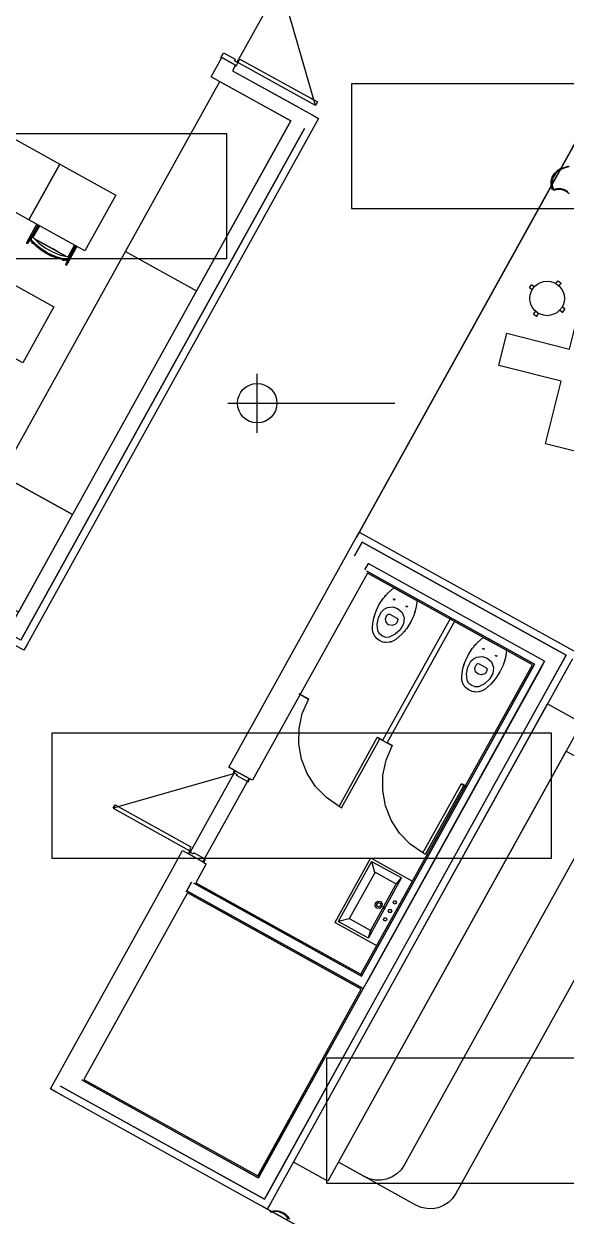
# Model space of a CAD drawing. Header units: metres. Extents: x 3.2 to 22.3, y 0.7 to 22.8.
# Drawn here: x 7.688 to 9.859, y 7.118 to 11.89 of the extents above; entities that cross this region are included whole.
import ezdxf

# ---------------------------------------------------------------- set-up
doc = ezdxf.new("R2010")
doc.units = ezdxf.units.M
for name, color, linetype in [('ARREDI', 9, 'Continuous'), ('PARETI_STRUTTURE', 7, 'Continuous'), ('WAYFINDING_RIQUADRI', 7, 'Continuous')]:
    doc.layers.add(name, color=color, linetype=linetype)

msp = doc.modelspace()

# ---------------------------------------------------------------- linework, layer by layer
at = {"layer": 'ARREDI'}
for points in [[(8.095, 10.978), (8.4721, 11.6584), (8.7562, 11.5009), (8.3791, 10.8205), (7.8828, 9.9252), (7.5987, 10.0827)], [(7.6089, 11.4527), (7.8328, 11.3286), (7.7087, 11.1048), (7.4849, 11.2289)], [(7.8328, 11.3286), (8.0566, 11.2045), (7.9325, 10.9807), (7.7087, 11.1048)], [(7.8689, 10.9568), (7.8685, 10.9538)], [(7.5846, 10.8809), (7.8085, 10.7569), (7.6844, 10.533), (7.4605, 10.6571)], [(10.0006, 10.5553), (10.251, 10.4919), (10.2184, 10.3631), (9.9679, 10.4265), (9.9044, 10.1761), (9.7756, 10.2087), (9.8391, 10.4592), (9.5886, 10.5227), (9.6213, 10.6515), (9.8717, 10.588), (9.9352, 10.8385), (10.0641, 10.8058)], [(7.6662, 9.5345), (7.3821, 9.692), (7.5987, 10.0827), (7.8828, 9.9252)], [(9.1765, 9.4252), (9.1648, 9.4184), (9.1519, 9.4143), (9.1385, 9.4133), (9.1251, 9.4153), (9.1126, 9.4204), (9.1017, 9.4283), (9.0928, 9.4386), (9.0866, 9.4505), (9.0832, 9.4636), (9.0829, 9.4771), (9.0877, 9.5071), (9.0967, 9.5362), (9.1095, 9.5638), (9.1261, 9.5893), (9.146, 9.6123), (9.1689, 9.6323), (9.2625, 9.5804), (9.2576, 9.5504), (9.2487, 9.5213), (9.2358, 9.4938), (9.2193, 9.4683), (9.1993, 9.4453)], [(9.1714, 9.5888), (9.1726, 9.5847), (9.1684, 9.5835), (9.1673, 9.5877)], [(9.2225, 9.5605), (9.2237, 9.5564), (9.2195, 9.5552), (9.2184, 9.5593)], [(9.534, 9.227), (9.5224, 9.2201), (9.5095, 9.2161), (9.496, 9.2151), (9.4827, 9.2171), (9.4701, 9.2222), (9.4592, 9.2301), (9.4504, 9.2404), (9.4441, 9.2523), (9.4408, 9.2654), (9.4404, 9.2789), (9.4453, 9.3089), (9.4542, 9.338), (9.4671, 9.3656), (9.4836, 9.3911), (9.5036, 9.4141), (9.5265, 9.4341), (9.62, 9.3822), (9.6152, 9.3522), (9.6063, 9.3231), (9.5934, 9.2956), (9.5768, 9.2701), (9.5569, 9.2471)], [(9.529, 9.3906), (9.5301, 9.3865), (9.526, 9.3853), (9.5248, 9.3895)], [(9.5801, 9.3623), (9.5812, 9.3582), (9.5771, 9.357), (9.5759, 9.3611)], [(8.905, 7.2579), (8.7672, 7.3342), (9.7839, 9.1683), (9.9217, 9.0919)], [(9.9624, 8.9217), (9.9814, 8.9085), (9.9975, 8.8919), (10.0101, 8.8724), (10.0186, 8.8509), (10.0228, 8.8281), (10.0225, 8.805), (10.0176, 8.7823), (10.0084, 8.7611), (9.2108, 7.3222), (9.1976, 7.3032), (9.181, 7.2871), (9.1616, 7.2745), (9.14, 7.2659), (9.1172, 7.2618), (9.0941, 7.2621), (9.0715, 7.267), (9.0502, 7.2762), (8.9469, 7.3335), (9.8591, 8.9789)], [(9.1012, 8.3508), (9.0941, 8.3597), (9.0954, 8.3709), (9.1043, 8.3779), (9.1155, 8.3766), (9.1225, 8.3678), (9.1212, 8.3566), (9.1124, 8.3495)], [(9.1082, 8.3728), (9.1161, 8.3684), (9.1163, 8.3593), (9.1085, 8.3547), (9.1006, 8.3591), (9.1004, 8.3681)], [(9.1325, 8.356), (9.1311, 8.3511), (9.1277, 8.3474), (9.1291, 8.3522)], [(9.1758, 8.3799), (9.1794, 8.374), (9.176, 8.3679), (9.1691, 8.3678), (9.1656, 8.3737), (9.1689, 8.3797)], [(9.1309, 8.2989), (9.1274, 8.3048), (9.1307, 8.3109), (9.1376, 8.311), (9.1412, 8.3051), (9.1378, 8.2991)], [(9.1567, 8.3454), (9.1603, 8.3395), (9.1569, 8.3335), (9.15, 8.3334), (9.1465, 8.3393), (9.1498, 8.3453)]]:
    msp.add_lwpolyline(points, close=True, dxfattribs=at)
for points in [[(9.8705, 11.3174), (9.8551, 11.3127), (9.8396, 11.3081), (9.8258, 11.2997), (9.8146, 11.2881), (9.8068, 11.274), (9.8028, 11.2583), (9.803, 11.2422), (9.8073, 11.2266), (9.8036, 11.2254), (9.7991, 11.2419), (9.799, 11.259), (9.8032, 11.2755), (9.8115, 11.2904), (9.8233, 11.3028), (9.8379, 11.3116), (9.8542, 11.3165), (9.8687, 11.3208)], [(9.8711, 11.2093), (9.8578, 11.2195), (9.8422, 11.2255), (9.8255, 11.2267), (9.8092, 11.2231), (9.8073, 11.2266), (9.8222, 11.2304), (9.8376, 11.2303), (9.8525, 11.2264), (9.8659, 11.219)], [(7.7497, 11.082), (7.7242, 11.036)], [(7.714, 11.0251), (7.7133, 11.0254), (7.7127, 11.0259), (7.7123, 11.0265), (7.7122, 11.0272), (7.7122, 11.0273), (7.7124, 11.028), (7.7124, 11.0281), (7.7127, 11.0286), (7.7133, 11.0291), (7.714, 11.0293)], [(7.714, 11.0293), (7.7148, 11.0293), (7.7155, 11.029), (7.7161, 11.0285), (7.7164, 11.0279), (7.7165, 11.0272), (7.7165, 11.0271), (7.7164, 11.0264), (7.7164, 11.0263), (7.716, 11.0258), (7.7154, 11.0254), (7.7147, 11.0251)], [(7.7152, 11.0225), (7.7144, 11.024)], [(7.7145, 11.024), (7.7152, 11.0225)], [(7.715, 11.0263), (7.7167, 11.0303), (7.7174, 11.0318)], [(7.7184, 11.0365), (7.7178, 11.037), (7.7174, 11.0376), (7.7173, 11.0384), (7.7174, 11.0391), (7.7177, 11.0395), (7.7177, 11.0395), (7.7178, 11.0397), (7.7184, 11.0402), (7.7191, 11.0404)], [(7.7796, 10.9746), (7.7654, 10.9832), (7.7496, 10.9947), (7.7349, 11.0073), (7.7212, 11.0211), (7.7195, 11.0231), (7.7182, 11.025), (7.7174, 11.0265), (7.7173, 11.0273), (7.7197, 11.0328), (7.7221, 11.0381), (7.7462, 11.0138), (7.7735, 10.9931), (7.8035, 10.9765), (7.8355, 10.9643), (7.8689, 10.9568), (7.8656, 10.9519), (7.8623, 10.9469)], [(7.7211, 11.0212), (7.7194, 11.0232), (7.7181, 11.025), (7.7174, 11.0265), (7.7173, 11.0274)], [(7.7184, 11.0341), (7.7181, 11.0332)], [(7.7191, 11.0404), (7.7199, 11.0404), (7.7206, 11.0401), (7.7211, 11.0396), (7.7215, 11.039), (7.7216, 11.0383), (7.7215, 11.0375)], [(7.7221, 11.0381), (7.7208, 11.037)], [(7.8568, 10.9595), (7.8442, 10.9664), (7.8241, 10.9776), (7.8039, 10.9888), (7.7837, 11), (7.7635, 11.0112), (7.7434, 11.0224), (7.7309, 11.0293)], [(7.7309, 11.0293), (7.8568, 10.9595)], [(7.702, 11.0102), (7.7012, 11.0102), (7.7006, 11.0105), (7.7, 11.011), (7.6996, 11.0117), (7.6995, 11.0124), (7.6996, 11.0131), (7.6999, 11.0136), (7.6999, 11.0136), (7.7, 11.0138), (7.7006, 11.0142), (7.7013, 11.0145)], [(7.7038, 11.0123), (7.7037, 11.0116), (7.7034, 11.0111), (7.7034, 11.0111), (7.7033, 11.0109), (7.7027, 11.0105), (7.702, 11.0102)], [(7.7044, 11.022), (7.7044, 11.022), (7.7044, 11.022), (7.7047, 11.0218), (7.7051, 11.0216)], [(7.7057, 11.0213), (7.7051, 11.0216)], [(7.7157, 11.0217), (7.7165, 11.0206)], [(7.7165, 11.0207), (7.7157, 11.0217)], [(7.7174, 11.0196), (7.7181, 11.0188)], [(7.7174, 11.0182), (7.7175, 11.0182)], [(7.7197, 11.0202), (7.7191, 11.0197), (7.7186, 11.0192), (7.7177, 11.0184), (7.7175, 11.0183)], [(7.7197, 11.0202), (7.7201, 11.0206), (7.7205, 11.0209), (7.7206, 11.0211)], [(7.7215, 11.0142), (7.7212, 11.0136), (7.7209, 11.013), (7.7206, 11.0126), (7.7205, 11.0123)], [(7.7211, 11.0212), (7.7208, 11.021)], [(7.7796, 10.9746), (7.7654, 10.9832), (7.7496, 10.9947), (7.7348, 11.0074), (7.7211, 11.0212), (7.7208, 11.021)], [(7.866, 10.9574), (7.8915, 11.0034)], [(8.095, 10.978), (8.3791, 10.8205)], [(7.7845, 10.9719), (7.7991, 10.9645)], [(7.7991, 10.9645), (7.7845, 10.9718)], [(7.855, 10.9469), (7.836, 10.9512), (7.8175, 10.9571), (7.7997, 10.9643)], [(7.8551, 10.9469), (7.8361, 10.9512), (7.8175, 10.957), (7.7997, 10.9642)], [(7.8479, 10.9417), (7.848, 10.942), (7.8482, 10.9424), (7.8486, 10.943), (7.8489, 10.9436)], [(7.8549, 10.9445), (7.8548, 10.9437), (7.8546, 10.9431), (7.8546, 10.9426), (7.8545, 10.9423), (7.8545, 10.9423), (7.8545, 10.9423), (7.8545, 10.9425)], [(7.855, 10.9452), (7.8551, 10.9458), (7.8552, 10.9463), (7.8552, 10.9465)], [(7.8623, 10.9469), (7.8615, 10.9466), (7.8598, 10.9464), (7.8575, 10.9466), (7.8551, 10.9469)], [(7.8623, 10.9469), (7.8616, 10.9466), (7.8599, 10.9464), (7.8576, 10.9465), (7.8551, 10.9469)], [(7.8602, 10.9427), (7.8593, 10.9426), (7.8581, 10.9427)], [(7.8594, 10.9426), (7.8581, 10.9427)], [(7.8616, 10.9443), (7.8617, 10.9451), (7.8619, 10.9456), (7.862, 10.9457), (7.8625, 10.9462), (7.8625, 10.9462), (7.8632, 10.9465), (7.864, 10.9465), (7.8647, 10.9463), (7.8653, 10.9458), (7.8657, 10.9452)], [(7.8659, 10.9492), (7.8651, 10.948), (7.8618, 10.9431)], [(7.8657, 10.9452), (7.8659, 10.9445), (7.8658, 10.9438), (7.8655, 10.9432), (7.8654, 10.9431), (7.865, 10.9426), (7.8649, 10.9426), (7.8642, 10.9423), (7.8635, 10.9423), (7.8628, 10.9425), (7.8622, 10.943)], [(7.8639, 10.9336), (7.8633, 10.9339)], [(7.8646, 10.9332), (7.8643, 10.9333), (7.8639, 10.9336)], [(7.8646, 10.9332), (7.8646, 10.9331)], [(7.8687, 10.9559), (7.8693, 10.9564), (7.87, 10.9567), (7.8707, 10.9567), (7.8714, 10.9565), (7.872, 10.9561), (7.8724, 10.9554)], [(7.8724, 10.9554), (7.8726, 10.9547), (7.8725, 10.954), (7.8724, 10.9537), (7.8724, 10.9537), (7.8722, 10.9533), (7.8717, 10.9528), (7.871, 10.9525), (7.8702, 10.9525), (7.8695, 10.9527)], [(7.8559, 10.9249), (7.8557, 10.9256), (7.8558, 10.9264), (7.8559, 10.9266), (7.8559, 10.9266), (7.8561, 10.927), (7.8567, 10.9275)], [(7.8599, 10.9266), (7.86, 10.9259), (7.8599, 10.9251), (7.8599, 10.9249), (7.8599, 10.9249), (7.8596, 10.9245), (7.8591, 10.9239), (7.8584, 10.9237), (7.8576, 10.9236), (7.8569, 10.9238), (7.8563, 10.9243), (7.8559, 10.9249)], [(9.7117, 10.8336), (9.7201, 10.8451)], [(9.7118, 10.8325), (9.7117, 10.8336)], [(9.7201, 10.8451), (9.7212, 10.8453)], [(9.7212, 10.8452), (9.732, 10.8373)], [(9.8166, 10.8504), (9.8246, 10.8613)], [(9.8246, 10.8613), (9.8257, 10.8614)], [(9.8257, 10.8614), (9.8371, 10.8531)], [(9.8373, 10.8519), (9.8293, 10.8411)], [(9.8371, 10.853), (9.8373, 10.852)], [(9.7227, 10.8246), (9.7118, 10.8325)], [(9.7358, 10.74), (9.7279, 10.7291)], [(9.8332, 10.7438), (9.844, 10.7358)], [(9.8533, 10.7486), (9.8424, 10.7565)], [(9.8451, 10.736), (9.8534, 10.7474)], [(9.8534, 10.7474), (9.8533, 10.7485)], [(9.7279, 10.7291), (9.728, 10.728)], [(9.728, 10.728), (9.7395, 10.7197)], [(9.7395, 10.7197), (9.7406, 10.7198)], [(9.7406, 10.7198), (9.7485, 10.7307)], [(9.844, 10.7358), (9.8451, 10.736)], [(9.1327, 9.597), (9.1357, 9.6011), (9.1393, 9.6046)], [(9.12, 9.5366), (9.1306, 9.5467), (9.1437, 9.5533)], [(9.1437, 9.5533), (9.1644, 9.5557), (9.1842, 9.5496)], [(9.1842, 9.5496), (9.2016, 9.5337), (9.2099, 9.5117), (9.2072, 9.4883)], [(9.0907, 9.5169), (9.0917, 9.5218), (9.0937, 9.5265)], [(9.1047, 9.4602), (9.1017, 9.4869), (9.1069, 9.5132), (9.12, 9.5366)], [(9.1358, 9.5088), (9.1366, 9.5126), (9.1381, 9.5162)], [(9.1753, 9.4869), (9.1621, 9.4817), (9.1482, 9.4847), (9.1384, 9.4949), (9.1358, 9.5088)], [(9.1381, 9.5161), (9.1421, 9.5232)], [(9.1421, 9.5232), (9.1468, 9.527), (9.1528, 9.5263)], [(9.1528, 9.5263), (9.1811, 9.5106)], [(9.1842, 9.4999), (9.1803, 9.4928)], [(9.1811, 9.5106), (9.1849, 9.5059), (9.1842, 9.4999)], [(9.2546, 9.5407), (9.2537, 9.5357), (9.2517, 9.531)], [(9.0858, 9.4535), (9.0851, 9.4548), (9.0849, 9.4571)], [(9.123, 9.4392), (9.1114, 9.4476), (9.1047, 9.4602)], [(9.2072, 9.4883), (9.1943, 9.4648), (9.1748, 9.4463), (9.1506, 9.4348)], [(9.1803, 9.4928), (9.1781, 9.4896), (9.1753, 9.4869)], [(9.2126, 9.4606), (9.2097, 9.4564), (9.206, 9.4529)], [(9.0972, 9.4335), (9.0955, 9.4349), (9.0948, 9.4363)], [(9.1505, 9.4348), (9.1363, 9.4338), (9.123, 9.4392)], [(9.1355, 9.4137), (9.134, 9.4136), (9.1318, 9.4143)], [(9.1584, 9.4163), (9.1563, 9.4153), (9.1548, 9.4152)], [(9.4903, 9.3988), (9.4932, 9.4029), (9.4969, 9.4064)], [(9.4776, 9.3384), (9.4882, 9.3485), (9.5012, 9.3551)], [(9.5012, 9.3551), (9.5219, 9.3575), (9.5418, 9.3514)], [(9.4483, 9.3186), (9.4493, 9.3236), (9.4512, 9.3283)], [(9.4622, 9.262), (9.4592, 9.2887), (9.4645, 9.315), (9.4776, 9.3384)], [(9.4934, 9.3106), (9.4942, 9.3144), (9.4957, 9.3179)], [(9.5329, 9.2887), (9.5197, 9.2835), (9.5058, 9.2865), (9.4959, 9.2967), (9.4934, 9.3106)], [(9.4957, 9.3179), (9.4996, 9.325)], [(9.4996, 9.325), (9.5043, 9.3288), (9.5103, 9.3281)], [(9.5103, 9.3281), (9.5387, 9.3124)], [(9.5387, 9.3124), (9.5424, 9.3076), (9.5417, 9.3017)], [(9.5418, 9.3514), (9.5592, 9.3355), (9.5674, 9.3135), (9.5648, 9.2901)], [(9.6122, 9.3425), (9.6112, 9.3375), (9.6092, 9.3328)], [(9.4434, 9.2553), (9.4427, 9.2566), (9.4425, 9.2588)], [(9.4806, 9.241), (9.469, 9.2494), (9.4622, 9.262)], [(9.5648, 9.2901), (9.5519, 9.2665), (9.5323, 9.2481), (9.5081, 9.2366)], [(9.5378, 9.2946), (9.5356, 9.2914), (9.5329, 9.2887)], [(9.5417, 9.3017), (9.5378, 9.2946)], [(9.5702, 9.2624), (9.5673, 9.2582), (9.5636, 9.2547)], [(9.4548, 9.2353), (9.4531, 9.2367), (9.4524, 9.2381)], [(9.5081, 9.2366), (9.4938, 9.2356), (9.4806, 9.241)], [(9.493, 9.2155), (9.4915, 9.2154), (9.4894, 9.2161)], [(9.5159, 9.2181), (9.5139, 9.2171), (9.5124, 9.217)], [(10.169, 8.8071), (10.188, 8.794), (10.2042, 8.7773), (10.2167, 8.7579), (10.2253, 8.7364), (10.2294, 8.7136), (10.2291, 8.6904), (10.2242, 8.6678), (10.215, 8.6465), (9.4174, 7.2077), (9.4042, 7.1886), (9.3876, 7.1725), (9.3682, 7.1599), (9.3467, 7.1514), (9.3239, 7.1472), (9.3007, 7.1476), (9.2781, 7.1525), (9.2568, 7.1616), (8.9469, 7.3335)], [(8.9347, 8.2941), (9.0759, 8.5489)], [(9.0759, 8.5489), (9.0771, 8.5498), (9.0786, 8.5497)], [(9.0786, 8.5497), (9.2439, 8.458)], [(8.948, 8.2979), (9.0798, 8.5355)], [(9.0798, 8.5355), (9.0809, 8.5365), (9.0824, 8.5363)], [(9.0933, 8.4934), (9.0809, 8.5365)], [(9.0824, 8.5363), (9.1978, 8.4723)], [(9.0923, 8.4917), (8.9915, 8.3097)], [(9.1986, 8.4697), (9.0669, 8.2321)], [(9.0923, 8.4917), (9.0935, 8.4927), (9.095, 8.4925)], [(9.1767, 8.4472), (9.095, 8.4925)], [(9.1767, 8.4472), (9.1776, 8.446), (9.1774, 8.4445)], [(9.1784, 8.4463), (9.1988, 8.4705)], [(9.1978, 8.4724), (9.1987, 8.4712), (9.1986, 8.4697)], [(9.0765, 8.2626), (9.1774, 8.4445)], [(8.9905, 8.308), (8.9479, 8.2964)], [(8.9922, 8.307), (8.9913, 8.3082), (8.9915, 8.3097)], [(8.9922, 8.307), (9.0739, 8.2618)], [(8.9354, 8.2914), (8.9345, 8.2926), (8.9347, 8.2941)], [(9.1007, 8.1998), (8.9354, 8.2914)], [(8.9488, 8.2952), (8.9479, 8.2964), (8.948, 8.2979)], [(9.0642, 8.2313), (8.9488, 8.2952)], [(9.0756, 8.2608), (9.0662, 8.2314)], [(9.0765, 8.2626), (9.0754, 8.2616), (9.0739, 8.2618)], [(9.0669, 8.2321), (9.0657, 8.2311), (9.0642, 8.2313)], [(8.747, 7.1051), (8.7374, 7.1185), (8.7244, 7.1286), (8.709, 7.1345), (8.6926, 7.1358), (8.6765, 7.1323), (8.6747, 7.1358), (8.6893, 7.1394), (8.7045, 7.1393), (8.7191, 7.1354), (8.7323, 7.1281), (8.7433, 7.1177), (8.7514, 7.105)]]:
    msp.add_lwpolyline(points, dxfattribs=at)
msp.add_circle((9.7825, 10.7905), 0.0689, dxfattribs=at)
at = {"layer": 'PARETI_STRUTTURE'}
for points in [[(9.0175, 9.8322), (11.4505, 14.2212)], [(11.4362, 14.1953), (9.0175, 9.8322)], [(8.5424, 11.7365), (9.1247, 12.7868), (9.3881, 12.6408)], [(8.5424, 11.7365), (9.1247, 12.7868), (9.4432, 12.6102)], [(8.8551, 11.5631), (8.5452, 11.7349), (8.5528, 11.7487), (8.8628, 11.5769), (8.8551, 11.5631), (8.717, 12.0449), (8.7517, 12.0322), (8.7887, 12.0309), (8.8242, 12.0411), (8.8548, 12.0618), (8.8776, 12.0909)], [(8.4928, 11.6469), (8.4377, 11.6775), (8.4807, 11.755)], [(8.4806, 11.755), (8.5357, 11.7244), (8.5233, 11.702), (8.8419, 11.5254)], [(8.5233, 11.702), (8.8419, 11.5254)], [(8.5233, 11.702), (8.7868, 11.556)], [(8.7562, 11.5009), (8.4928, 11.6469)], [(8.849, 11.5845), (8.8352, 11.5922)], [(7.6519, 9.5087), (8.7562, 11.5009)], [(8.8419, 11.5254), (8.8677, 11.5111), (7.7023, 9.4087)], [(8.8113, 11.4703), (7.6764, 9.4231), (7.6213, 9.4536)], [(7.6765, 9.4231), (8.8113, 11.4703)], [(7.7044, 11.022), (7.7405, 11.0872)], [(7.744, 11.0845), (7.7171, 11.0361)], [(7.7208, 11.0376), (7.7464, 11.0839)], [(7.7502, 11.0818), (7.7246, 11.0356)], [(7.6999, 11.0136), (7.7177, 11.0395)], [(7.7213, 11.0371), (7.7034, 11.0111)], [(7.7174, 11.0387), (7.7124, 11.0281)], [(7.7158, 11.0286), (7.7167, 11.0303)], [(7.7214, 11.0369), (7.7213, 11.0368), (7.7212, 11.0366), (7.7212, 11.0365), (7.7211, 11.0364), (7.7211, 11.0363), (7.721, 11.0362), (7.721, 11.0361), (7.7209, 11.0359), (7.7209, 11.0358), (7.7208, 11.0357), (7.7207, 11.0356), (7.7207, 11.0355), (7.7206, 11.0353), (7.7206, 11.0352), (7.7205, 11.0351), (7.7205, 11.035), (7.7204, 11.0349), (7.7203, 11.0347), (7.7203, 11.0346), (7.7202, 11.0345), (7.7202, 11.0344), (7.7201, 11.0343), (7.7201, 11.0342), (7.72, 11.034), (7.72, 11.0339), (7.7198, 11.0337), (7.7198, 11.0336), (7.7197, 11.0334), (7.7197, 11.0333), (7.7196, 11.0332), (7.7196, 11.0331), (7.7195, 11.033), (7.7195, 11.0329), (7.7194, 11.0327), (7.7193, 11.0326), (7.7193, 11.0325), (7.7192, 11.0324), (7.7191, 11.0321), (7.7191, 11.032), (7.719, 11.0319), (7.7189, 11.0318), (7.7189, 11.0317), (7.7188, 11.0316), (7.7188, 11.0314), (7.7187, 11.0313), (7.7187, 11.0312), (7.7186, 11.0311), (7.7185, 11.031), (7.7185, 11.0308), (7.7184, 11.0306), (7.7183, 11.0305), (7.7183, 11.0304), (7.7182, 11.0302), (7.7182, 11.0301), (7.7181, 11.03), (7.718, 11.0299), (7.718, 11.0298), (7.7179, 11.0296), (7.7179, 11.0295), (7.7178, 11.0293), (7.7177, 11.0292), (7.7177, 11.0291), (7.7176, 11.0289), (7.7175, 11.0288), (7.7175, 11.0287), (7.7174, 11.0286), (7.7174, 11.0285), (7.7173, 11.0283), (7.7173, 11.0282), (7.7172, 11.0281), (7.7171, 11.028), (7.717, 11.0277), (7.717, 11.0276), (7.7169, 11.0275), (7.7169, 11.0274), (7.7168, 11.0273), (7.7168, 11.0272), (7.7167, 11.027), (7.7166, 11.0269), (7.7166, 11.0268), (7.7165, 11.0267), (7.7165, 11.0266), (7.7164, 11.0265), (7.7164, 11.0263), (7.7164, 11.0263)], [(7.6997, 11.0133), (7.7003, 11.0145), (7.7011, 11.016), (7.7026, 11.0188), (7.7044, 11.022)], [(7.78, 10.9694), (7.7585, 10.9827), (7.7384, 10.9982), (7.72, 11.0155), (7.7174, 11.0182)], [(7.7267, 11.0088), (7.7205, 11.0123)], [(7.7821, 10.9732), (7.7795, 10.9746), (7.7584, 10.9881), (7.7387, 11.0036), (7.7207, 11.0211)], [(7.9007, 10.9983), (7.8646, 10.9331)], [(7.8654, 10.9575), (7.891, 11.0037)], [(7.8948, 11.0016), (7.8686, 10.9543)], [(7.8714, 10.9543), (7.897, 11.0004)], [(7.8545, 10.9422), (7.798, 10.9603), (7.78, 10.9694)], [(7.8552, 10.9465), (7.8523, 10.9471), (7.8281, 10.9534), (7.8046, 10.9621), (7.7821, 10.9732)], [(7.8479, 10.9417), (7.8412, 10.9454)], [(7.8559, 10.9266), (7.863, 10.9429)], [(7.8724, 10.9537), (7.8599, 10.9249)], [(7.8683, 10.9554), (7.8619, 10.9456)], [(7.8636, 10.9444), (7.8655, 10.9486)], [(7.8647, 10.9473), (7.8642, 10.9464)], [(7.8655, 10.9432), (7.8656, 10.9433), (7.866, 10.944), (7.8661, 10.9441), (7.8667, 10.9451), (7.8668, 10.9452), (7.8674, 10.9461), (7.8674, 10.9462), (7.8675, 10.9463), (7.8681, 10.9472), (7.8681, 10.9473), (7.8687, 10.9482), (7.8688, 10.9483), (7.8689, 10.9484), (7.8695, 10.9494), (7.8696, 10.9495), (7.87, 10.9503), (7.8701, 10.9504), (7.8702, 10.9505), (7.8703, 10.9506), (7.8708, 10.9515), (7.8709, 10.9516), (7.8714, 10.9524), (7.8715, 10.9525), (7.8715, 10.9526), (7.8716, 10.9527), (7.8719, 10.9531), (7.8724, 10.9537)], [(7.868, 10.9545), (7.8685, 10.9555)], [(7.8698, 10.9515), (7.8713, 10.9541)], [(7.7023, 9.4087), (7.688, 9.3829), (5.4161, 10.6423)], [(8.6222, 10.2531), (8.6222, 10.4893)], [(8.5041, 10.3712), (9.1735, 10.3712)], [(8.5345, 8.9001), (8.5087, 8.9144), (9.0304, 9.8554)], [(9.0303, 9.8554), (9.0562, 9.8411)], [(9.0562, 9.8411), (9.8982, 9.3744)], [(9.0113, 9.7602), (9.0419, 9.8153), (9.858, 9.3628), (9.8275, 9.3077)], [(9.0419, 9.8153), (9.0113, 9.7602)], [(9.858, 9.3628), (9.0419, 9.8153)], [(9.063, 9.691), (8.6034, 8.8619)], [(9.0541, 8.0426), (9.7724, 9.3383), (9.0664, 9.7296), (9.0521, 9.7038)], [(9.0664, 9.7296), (9.0521, 9.7038)], [(9.3965, 9.5129), (9.0607, 9.699)], [(9.0607, 9.699), (9.0659, 9.6962)], [(9.7242, 9.3245), (9.063, 9.691)], [(9.0659, 9.6962), (9.7322, 9.3268), (9.7294, 9.3216)], [(9.7724, 9.3383), (9.0664, 9.7296)], [(9.1249, 9.023), (9.3965, 9.5129)], [(9.4137, 9.5034), (9.1421, 9.0135)], [(9.7322, 9.3268), (9.4137, 9.5034)], [(9.1169, 8.0258), (9.858, 9.3628)], [(9.7294, 9.3216), (9.0412, 8.0802), (9.036, 8.083)], [(9.0374, 8.0856), (9.7242, 9.3245)], [(9.7581, 9.3125), (9.0656, 8.0633)], [(9.8275, 9.3077), (9.1092, 8.012)], [(9.8838, 9.3485), (9.1427, 8.0115)], [(9.4607, 8.8369), (9.7322, 9.3268)], [(9.7724, 9.3383), (9.7581, 9.3125)], [(8.7892, 9.2092), (8.8279, 9.1877), (8.8269, 9.186), (8.7882, 9.2074)], [(8.9497, 8.7577), (8.8989, 8.7928), (8.8559, 8.8372), (8.8224, 8.889), (8.7997, 8.9464), (8.7885, 9.0072), (8.7895, 9.0689), (8.8024, 9.1293), (8.8269, 9.186)], [(8.9497, 8.7577), (9.1024, 9.0332)], [(8.96, 8.752), (9.1128, 9.0275)], [(9.1024, 9.0332), (9.1034, 9.035), (9.1249, 9.023)], [(9.1421, 9.0135), (9.1637, 9.0016), (9.1627, 8.9998), (9.1024, 9.0332)], [(9.2855, 8.5716), (9.2347, 8.6067), (9.1917, 8.651), (9.1582, 8.7029), (9.1354, 8.7603), (9.1243, 8.821), (9.1252, 8.8828), (9.1382, 8.9431), (9.1627, 8.9998)], [(8.5279, 8.8881), (8.0461, 8.7499), (8.0538, 8.7637), (8.3568, 8.5957), (8.352, 8.5871), (8.3555, 8.5852)], [(8.5298, 8.8915), (8.3541, 8.5747)], [(8.5311, 8.902), (8.5263, 8.8934)], [(8.5263, 8.8934), (8.5298, 8.8915), (8.5346, 8.9001)], [(8.5298, 8.8915), (8.5345, 8.9001), (8.5896, 8.8696)], [(8.5298, 8.8915), (8.5418, 8.8848)], [(8.5896, 8.8696), (8.5345, 8.9001)], [(8.5418, 8.8848), (8.5399, 8.8814)], [(8.5896, 8.8696), (8.583, 8.8575), (8.5399, 8.8814)], [(8.4112, 8.5476), (8.583, 8.8575)], [(8.583, 8.8575), (8.5896, 8.8696)], [(8.583, 8.8575), (8.5864, 8.8556)], [(8.5864, 8.8556), (8.5931, 8.8677)], [(8.5983, 8.8648), (8.5896, 8.8696)], [(8.6034, 8.8619), (8.5983, 8.8648)], [(9.0398, 8.0776), (9.4597, 8.8352)], [(9.2855, 8.5716), (9.4382, 8.8471)], [(9.2958, 8.5659), (9.4485, 8.8414)], [(9.4382, 8.8471), (9.4392, 8.8488), (9.4607, 8.8369)], [(9.4597, 8.8352), (9.4382, 8.8471)], [(8.0461, 8.7499), (8.3526, 8.58), (8.3555, 8.5852)], [(8.9497, 8.7577), (8.9601, 8.752)], [(8.2682, 8.4805), (8.3235, 8.5804)], [(8.3235, 8.5804), (8.3494, 8.5661)], [(8.3507, 8.5766), (8.3459, 8.568)], [(8.3494, 8.5661), (8.3541, 8.5747), (8.3662, 8.568)], [(8.3542, 8.5747), (8.3494, 8.5661)], [(8.4112, 8.5476), (8.4045, 8.5355), (8.3494, 8.5661)], [(8.3494, 8.5661), (8.4045, 8.5355)], [(8.3541, 8.5747), (8.3507, 8.5766)], [(8.3681, 8.5714), (8.3662, 8.568)], [(8.4112, 8.5476), (8.3681, 8.5714)], [(8.4146, 8.5457), (8.4112, 8.5476), (8.4045, 8.5355)], [(8.4079, 8.5336), (8.4146, 8.5457)], [(9.2855, 8.5716), (9.2958, 8.5659)], [(8.4131, 8.5308), (8.4183, 8.5279), (8.3763, 8.4521)], [(8.4045, 8.5355), (8.4131, 8.5308)], [(7.8206, 7.6122), (7.7948, 7.6265), (8.2682, 8.4805)], [(9.0656, 8.0632), (9.0465, 8.0288), (8.3405, 8.4202), (8.3596, 8.4546)], [(8.3596, 8.4546), (8.3501, 8.4374)], [(8.3682, 8.4498), (9.0397, 8.0776)], [(8.3734, 8.447), (8.3682, 8.4498)], [(9.036, 8.083), (9.0346, 8.0804), (8.3734, 8.447)], [(8.3762, 8.4521), (9.0374, 8.0856)], [(8.3428, 8.4121), (7.9286, 7.6648)], [(8.3501, 8.4374), (8.3377, 8.415)], [(8.3377, 8.415), (8.3405, 8.4202), (9.0413, 8.0317)], [(9.0385, 8.0265), (8.3428, 8.4121)], [(8.6242, 7.2792), (9.0385, 8.0265)], [(8.6265, 7.2712), (9.0541, 8.0426)], [(9.0413, 8.0317), (9.0465, 8.0288), (8.6294, 7.2764)], [(8.6511, 7.1856), (9.1169, 8.0258)], [(9.1427, 8.0115), (8.6769, 7.1712)], [(9.1092, 8.012), (8.6816, 7.2407)], [(12.6194, 7.7627), (11.4275, 5.6127), (8.6367, 7.1597)], [(7.89, 7.6074), (7.8349, 7.638)], [(7.8349, 7.638), (8.6511, 7.1856)], [(7.9205, 7.6625), (8.6265, 7.2712)], [(7.9257, 7.6597), (7.9205, 7.6625)], [(8.6294, 7.2764), (8.6265, 7.2712), (7.9257, 7.6597)], [(7.9286, 7.6648), (8.6242, 7.2792)], [(8.6769, 7.1712), (8.6626, 7.1454), (7.8206, 7.6122)], [(8.6816, 7.2407), (8.6511, 7.1856), (7.89, 7.6074)], [(8.6367, 7.1597), (11.4276, 5.6127)]]:
    msp.add_lwpolyline(points, dxfattribs=at)
msp.add_lwpolyline([(8.4807, 11.755), (8.4787, 11.7515), (8.476, 11.753), (8.4874, 11.7737), (8.5343, 11.7477), (8.5314, 11.7426), (8.5452, 11.7349), (8.5366, 11.7194), (8.5338, 11.721), (8.5357, 11.7244)], close=True, dxfattribs=at)
msp.add_circle((8.6222, 10.3712), 0.0787, dxfattribs=at)
at = {"layer": 'WAYFINDING_RIQUADRI'}
for points in [[(9, 11.15), (11.6, 11.15), (11.6, 11.65), (9, 11.65)], [(5.3, 10.95), (8.5, 10.95), (8.5, 11.45), (5.3, 11.45)], [(7.8, 8.55), (9.8, 8.55), (9.8, 9.05), (7.8, 9.05)], [(8.9, 7.25), (12.1, 7.25), (12.1, 7.75), (8.9, 7.75)]]:
    msp.add_lwpolyline(points, close=True, dxfattribs=at)

doc.saveas('drawing.dxf')
